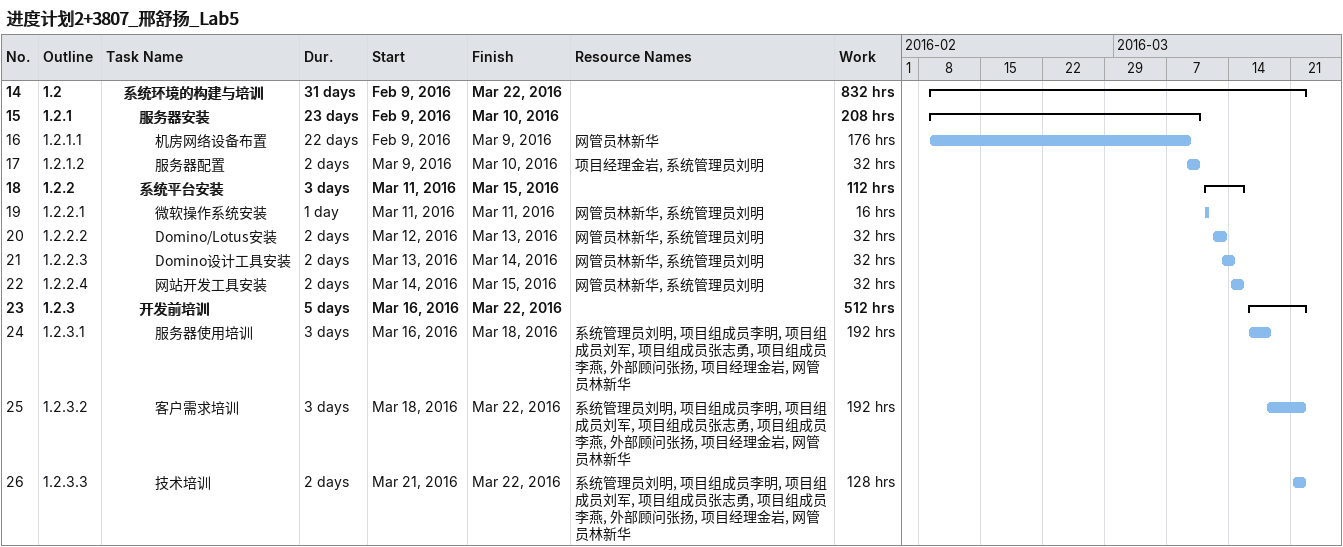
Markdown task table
进度计划2+3807_邢舒扬_Lab5

| ID | WBS | Task | Duration | Start | Finish | Resources | Work (h) |
|---|---|---|---|---|---|---|---|
| 14 | 1.2 | **系统环境的构建与培训** | 31d | 2016-02-09 | 2016-03-22 |  | 832 |
| 15 | 1.2.1 | **服务器安装** | 23d | 2016-02-09 | 2016-03-10 |  | 208 |
| 16 | 1.2.1.1 | 机房网络设备布置 | 22d | 2016-02-09 | 2016-03-09 | 网管员林新华 | 176 |
| 17 | 1.2.1.2 | 服务器配置 | 2d | 2016-03-09 | 2016-03-10 | 项目经理金岩, 系统管理员刘明 | 32 |
| 18 | 1.2.2 | **系统平台安装** | 3d | 2016-03-11 | 2016-03-15 |  | 112 |
| 19 | 1.2.2.1 | 微软操作系统安装 | 1d | 2016-03-11 | 2016-03-11 | 网管员林新华, 系统管理员刘明 | 16 |
| 20 | 1.2.2.2 | Domino/Lotus安装 | 2d | 2016-03-12 | 2016-03-13 | 网管员林新华, 系统管理员刘明 | 32 |
| 21 | 1.2.2.3 | Domino设计工具安装 | 2d | 2016-03-13 | 2016-03-14 | 网管员林新华, 系统管理员刘明 | 32 |
| 22 | 1.2.2.4 | 网站开发工具安装 | 2d | 2016-03-14 | 2016-03-15 | 网管员林新华, 系统管理员刘明 | 32 |
| 23 | 1.2.3 | **开发前培训** | 5d | 2016-03-16 | 2016-03-22 |  | 512 |
| 24 | 1.2.3.1 | 服务器使用培训 | 3d | 2016-03-16 | 2016-03-18 | 系统管理员刘明, 项目组成员李明, 项目组成员刘军, 项目组成员张志勇, 项目组成员李燕, 外部顾问张扬, 项目经理金岩, 网管员林新华 | 192 |
| 25 | 1.2.3.2 | 客户需求培训 | 3d | 2016-03-18 | 2016-03-22 | 系统管理员刘明, 项目组成员李明, 项目组成员刘军, 项目组成员张志勇, 项目组成员李燕, 外部顾问张扬, 项目经理金岩, 网管员林新华 | 192 |
| 26 | 1.2.3.3 | 技术培训 | 2d | 2016-03-21 | 2016-03-22 | 系统管理员刘明, 项目组成员李明, 项目组成员刘军, 项目组成员张志勇, 项目组成员李燕, 外部顾问张扬, 项目经理金岩, 网管员林新华 | 128 |
